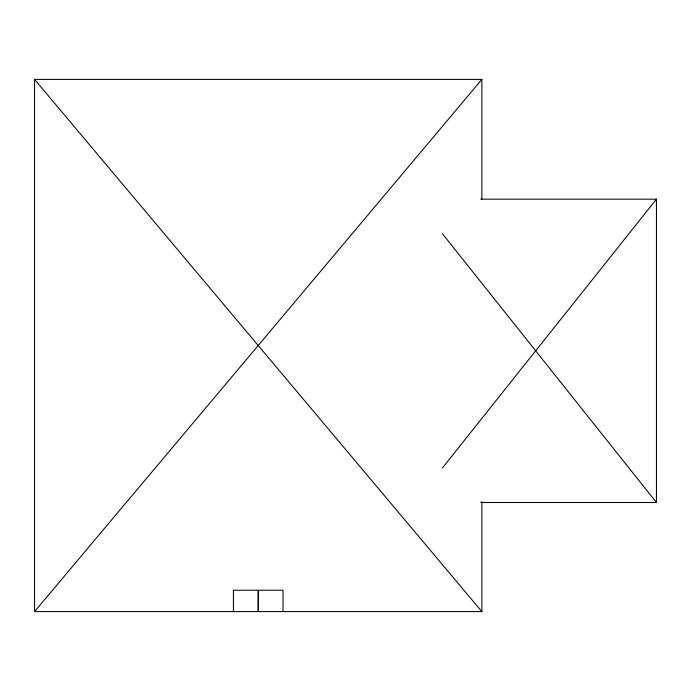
<?xml version="1.0" encoding="UTF-8"?>
<svg xmlns="http://www.w3.org/2000/svg" width="691" height="691" viewBox="0 0 691 691"><rect width="100%" height="100%" fill="white"/><g stroke="black" fill="none" stroke-linecap="round" stroke-linejoin="round"><path stroke-width="1.04" d="M442.413 467.962L656.45 199.163L480.677 199.163M34.55 611.595L481.869 79.405L34.55 79.405L34.55 611.595L481.869 611.595L481.869 501.485M480.677 502.504L656.45 502.504L656.45 199.163M34.55 79.405L481.869 611.595M442.413 233.705L656.45 502.504M481.869 79.405L481.869 199.233M283.042 611.595L283.042 590.218L233.428 590.218L233.428 611.595M258.27 611.595L258.27 590.218L258.209 611.595"/></g></svg>
